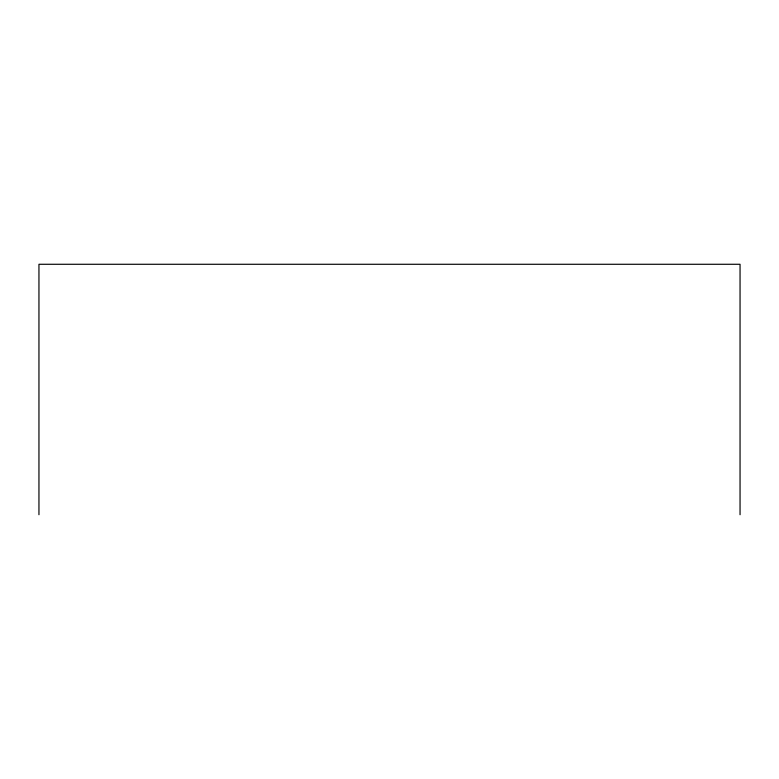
<?xml version="1.0" encoding="UTF-8"?>
<svg xmlns="http://www.w3.org/2000/svg" width="779" height="779" viewBox="0 0 779 779"><rect width="100%" height="100%" fill="white"/><g stroke="black" fill="none" stroke-linecap="round" stroke-linejoin="round"><path stroke-width="1.17" d="M740.05 514.724L740.05 264.276L38.95 264.276L38.95 514.724"/></g></svg>
